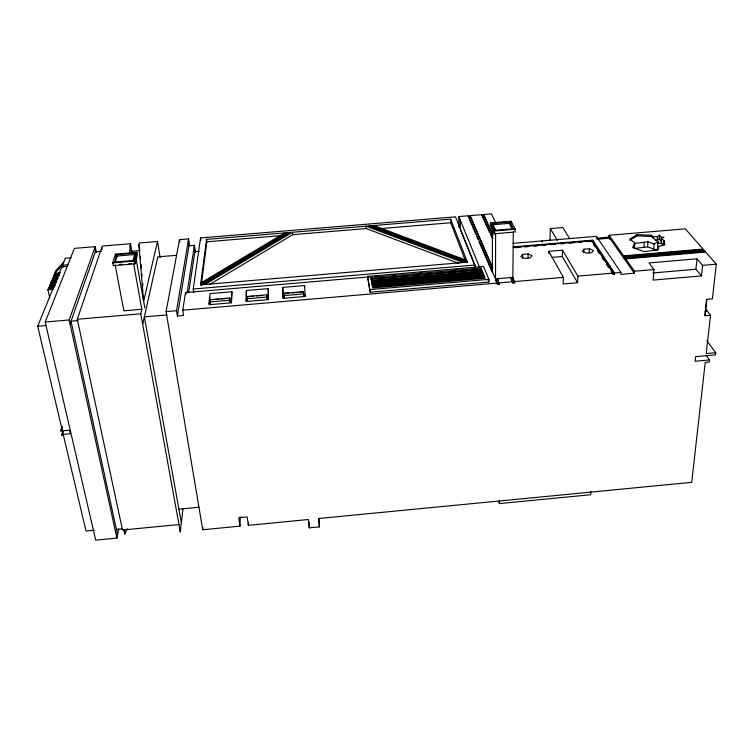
<?xml version="1.0" encoding="UTF-8"?>
<svg xmlns="http://www.w3.org/2000/svg" width="754" height="754" viewBox="0 0 754 754"><rect width="100%" height="100%" fill="white"/><g stroke="black" fill="none" stroke-linecap="round" stroke-linejoin="round"><path stroke-width="1.13" d="M492.371 272.609L492.371 228.453M494.313 233.759L494.313 230.997L490.505 222.92L511.127 221.205L515.284 229.244L515.255 232.006L494.313 233.759L490.505 225.653L490.505 222.92M268.367 299.611L268.245 288.65L246.398 290.516L245.974 300.205L246.143 301.525L268.367 299.611L268.245 288.65M496.886 283.334L495.538 280.186L495.614 232.995M458.969 227.086L458.8 216.568L468.357 215.776L497.348 283.061L497.338 284.39L499.289 284.22L497.47 278.707L499.289 284.22M590.872 491.608L590.693 494.728L499.412 503.587L499.431 500.468M268.217 298.292L266.737 298.414L266.596 294.814L247.387 296.463L247.463 300.073L245.974 300.205M266.737 298.414L266.596 294.814L266.746 296.133M512.843 229.159L509.845 223.307L509.855 221.94L492.371 223.391L495.623 230.234L513.361 228.754L509.855 221.94M511.108 223.024L511.127 221.205M511.391 279.913L512.833 283.052L514.775 282.882L512.833 278.697L513.333 231.516M512.833 283.052L510.92 277.547L510.91 278.867L512.833 278.697M514.775 282.882L512.852 277.378L495.538 278.867M522.588 258.65L522.654 254.4L528.177 253.938L531.966 255.672L530.232 257.896L524.661 258.368L520.882 256.614L522.654 254.4M528.102 258.179L528.177 253.938M542.079 242.072L542.107 240.912M318.933 518.884L319.442 526.857L309.3 527.847L308.424 519.506L248.368 525.331L248.434 522.974M548.705 253.438L548.771 251.318L562.503 250.149L577.856 276.124L577.573 282.731L563.172 283.975L563.408 277.368L548.771 251.318M549.996 240.253L550.326 228.585L562.814 227.538L569.534 238.387M577.573 282.731L562.277 256.511L562.503 250.149M189.64 245.898L188.594 238.924L179.49 239.678L166.078 311.609L202.722 529.751L239.96 526.141L240.328 516.735M247.463 300.073L247.387 296.463L247.557 297.783M246.379 296.133L246.398 290.516M583.784 252.383L583.926 249.206L589.421 248.735L593.426 250.451L591.947 252.647L586.414 253.118L582.408 251.384L583.926 249.206M589.213 252.986L589.421 248.735M591.664 241.874L591.711 240.809L513.474 247.425M611.089 271.261L613.03 274.202L614.472 274.079L592.653 241.214L592.71 240.158L513.201 246.869M608.912 238.377L609.091 235.267L685.311 228.848L703.048 249.074L623.633 255.851L609.091 235.267M609.666 239.442L609.732 238.189L597.045 239.263M613.03 274.202L613.096 273.089L591.711 240.809M614.472 274.079L614.538 272.957L592.71 240.158M512.927 243.372L596.414 236.341L620.891 272.411L620.768 274.371L634.359 273.193L634.5 271.242L625.763 258.876L705.65 252.043L716.3 264.192L712.398 298.782L706.8 299.272L704.99 315.756L710.541 315.266L706.225 353.588L715.744 352.731L715.489 354.861L695.612 356.661L695.122 361.26L709.533 359.95L709.288 362.061L705.226 362.438L691.71 482.334L318.603 518.516L319.442 526.857M623.633 255.851L623.954 257.727L624.039 256.426L703.539 249.64L703.991 251.6M624.425 258.405L705.188 251.525L704.698 250.959L624.981 257.774L624.896 259.065L624.039 256.426M625.763 258.876L625.679 260.177L624.981 257.774M129.452 253.523L130.48 243.731L102.261 246.068L77.285 319.262L122.506 530.024L178.971 524.567M231.403 302.797L231.912 291.76L209.989 293.626L208.905 303.391L209.103 304.71L231.403 302.797L231.912 291.76M634.265 248.028L634.642 242.694L629.816 239.037L637.149 234.626L651.173 235.22L653.426 236.86L657.46 236.52L659.533 235.173L661.277 237.322L660.956 241.11L659.222 238.952L659.533 235.173M629.722 240.3L637.055 235.879L651.07 236.483L658.016 241.534L654.133 243.957L647.969 241.827L634.783 243.391L634.416 248.462L647.582 246.888L657.79 250.46M637.055 235.879L637.149 234.626M231.224 301.468L229.744 301.6L229.734 297.981L210.46 299.63L210.394 303.259L208.905 303.391M229.744 301.6L229.734 297.981L229.904 299.3M643.963 247.321L644.35 242.26M647.582 246.888L647.969 241.827M651.07 236.483L651.173 235.22M653.322 238.123L653.426 236.86M653.727 249.037L654.133 243.957M653.972 269.564L653.115 280.102L701.456 275.917L702.568 265.37L696.998 258.811L649.015 262.929L653.972 269.564L634.5 271.242M655.141 240.479L657.149 240.3L657.46 236.52M657.281 250.394L658.016 241.534M658.421 249.48L658.694 246.285L664.792 244.937L663.991 240.432L661.475 238.961L663.972 237.095L661.277 237.322M661.475 238.961L661.164 242.769L663.671 244.249L663.991 240.432M202.722 529.751L202.92 527.48M701.456 275.917L695.933 269.244L696.998 258.811M703.539 249.64L703.407 250.931L702.907 250.366M210.394 303.259L210.46 299.63L210.649 300.95M704.886 315.219L706.621 299.461M209.584 300.365L209.942 297.104M133.533 263.306L141.818 309.281L140.772 313.796L180.3 531.928L182.968 508.846M201.507 283.278L206.869 241.789L206.53 239.386L450.656 219.16L467.405 262.166L200.583 284.861L206.53 239.386M193.75 292.467L193.231 289.036L200.564 237.934L455.51 216.841L474.888 265.04L474.907 267.321M188.726 292.429L194.881 251.695L194.164 246.897M187.049 293.136L194.409 245.333L188.971 245.785L177.397 316.011L183.618 315.474L182.77 310.177L185.531 292.58L369.498 276.878M177.397 316.011L176.54 310.714L188.594 238.924M123.816 529.817L124.712 534.002L125.136 531.711M96.361 252.43L95.221 246.652L74.382 248.377L45.202 322.033L95.692 540.128L116.908 538.073L118.689 528.95M142.695 324.361L157.765 256.878L176.427 255.323M157.473 241.497L143.646 301.355L138.84 244.569L139.254 243.005L157.473 241.497L160.15 257.614M135.004 263.853L137.332 255.078L136.842 252.336L115.456 254.117L112.742 262.892L113.27 265.672L135.004 263.853L134.514 261.072L136.842 252.336M133.562 260.865L135.277 254.503L135.032 253.127L133.034 260.535L114.617 262.072L116.898 254.635L136.672 252.995M115.202 262.392L117.153 256.011L116.898 254.635M63.383 435.152L61.969 435.284L61.79 434.54L62.808 431.203M61.969 435.284L62.997 431.91M61.79 434.54L70.31 433.757L69.5 430.232L60.961 431.015L62.328 426.594M60.961 431.015L61.819 426.915M658.694 246.285L657.394 249.998L643.944 251.61L632.681 247.614L634.642 242.694M70.047 323.947L95.372 251.827L94.655 248.226M116.908 538.073L69.18 319.96L95.221 246.652M634.548 243.966L634.783 243.391M94.373 530.25L86.013 531.052L37.7 326.256L61.847 266.822L67.247 266.379L67.869 264.805L62.488 265.257L54.703 273.419L59.396 273.023M55.127 285.182L48.699 287.877L47.917 289.772L49.736 297.792M55.155 285.625L49.434 286.105L50.16 284.352L56.541 281.676M57.945 278.217L51.611 280.874L50.886 282.609L51.395 284.88M59.321 275.333L53.713 275.804L54.043 275.003L60.311 272.373M54.703 273.419L56.013 270.262L63.751 262.147M124.712 534.002L127.209 528.677M657.149 240.3L659.222 238.952M202.732 284.673L289.856 232.477M209.282 284.654L292.693 234.664L366.208 228.566L458.894 263.448M200.828 283.014L284.654 232.911M204.881 284.494L292.448 232.27L292.693 234.664M53.713 275.804L59.99 273.165M59.34 274.767L53.044 277.415L52.337 279.121L52.837 281.383M58.652 276.473L52.337 279.121L57.983 278.65M57.247 279.941L50.886 282.609L56.569 282.128M49.434 286.105L55.834 283.429M54.363 287.067L47.917 289.772L53.675 289.282M116.427 529.459L122.572 528.865M178.905 509.176L199.009 507.254M60.782 430.27L62.205 430.138M705.207 311.487L707.412 311.289M166.936 314.927L144.363 316.878L181.356 522.795M652.851 272.967L695.933 269.244M37.7 326.256L45.9 325.549M552.013 257.387L562.277 256.511M193.231 289.036L474.888 265.04M367.575 276.407L483.54 266.52L488.903 279.357L488.912 282.015L370.205 292.232L367.575 276.407L370.205 292.232M375.36 276.379L377.697 276.181M392.938 274.88L395.275 274.682M419.884 272.58L422.231 272.382M455.039 269.583L457.386 269.376M472.617 268.075L474.954 267.877M370.996 277.491L480.948 268.104L485.133 278.254L373.013 287.887L370.996 277.491L371.081 278.791L372.438 285.832L483.776 276.275L480.948 268.104M371.081 278.791L480.958 269.404M624.519 257.105L704.123 250.309M371.901 280.761L371.788 279.018L480.421 269.734L483.003 276.049L373.013 285.54M304.541 285.549L305.295 296.435L283.155 298.339L282.778 287.406L304.541 285.549L304.663 286.85M372.061 280.384L480.289 271.129L480.477 271.61L372.156 280.874M480.713 272.232L372.297 281.506L372.203 281.035L480.524 271.77L481.005 274.173M372.306 281.666L480.798 272.382L481.052 274.324M372.401 282.156L480.995 272.863M372.561 282.957L481.306 273.645L481.787 276.068L481.787 274.767L481.58 274.267L372.664 283.598M372.655 283.447L481.504 274.126M372.768 284.107L481.787 274.767M372.806 284.249L481.834 274.899L482.032 275.399L372.9 284.758M372.91 284.889L482.108 275.53L482.315 276.039L373.013 285.417M213.024 299.687L218.679 299.197M220.941 299.008L227.727 298.424M247.595 296.718L253.231 296.237M256.614 295.945L262.241 295.464M305.295 296.435L305.163 295.116L303.692 295.238L303.419 291.657L284.286 293.297L288.886 293.174M292.26 292.882L297.868 292.401M300.111 292.213L303.485 291.921M381.27 285.38L383.607 285.172M389.422 284.673L392.919 284.381M398.743 283.881L401.071 283.674M416.208 282.382L418.545 282.175M433.682 280.874L436.01 280.677M451.146 279.376L453.484 279.178M460.468 278.584L462.796 278.377M468.62 277.877L470.948 277.679M477.942 277.086L480.27 276.878M375.577 286.529L380.242 286.134M383.739 285.832L388.404 285.427M391.901 285.135L397.735 284.626M401.232 284.333L405.897 283.928M409.394 283.627L415.228 283.127M418.724 282.825L424.559 282.326M428.055 282.024L432.721 281.628M436.217 281.327L442.042 280.827M445.548 280.526L450.213 280.12M453.71 279.828L459.535 279.319M463.041 279.027L467.697 278.622M471.203 278.32L477.028 277.821M210.206 301.93L229.565 300.271M247.293 298.744L266.577 297.095M283.014 297.019L284.494 296.887L284.352 295.568L303.56 293.919L303.419 291.657L303.551 292.976M141.818 309.281L123.863 310.827L115.145 264.843M370.044 289.583L488.903 279.357M495.538 280.186L497.47 280.017M45.202 322.033L69.18 319.96M77.285 319.262L140.772 313.796M166.078 311.609L176.54 310.714M182.77 310.177L497.348 283.061M499.289 282.891L512.852 281.723M514.793 281.562L563.408 277.368M577.856 276.124L613.096 273.089M614.538 272.957L620.891 272.411M702.568 265.37L716.3 264.192M77.916 320.582L71.017 321.185L117.567 534.69M206.869 241.789L281.402 235.606M95.372 251.827L101.422 251.327M379.818 228.641L450.722 222.76L465.51 260.988M71.13 257.793L65.325 258.273L62.488 265.257L62.95 267.359M117.153 256.011L135.277 254.503M492.371 224.758L509.845 223.307M194.881 251.695L199.254 251.327M112.742 262.892L134.514 261.072M494.313 230.997L515.284 229.244M119.745 264.456L122.035 264.268M128.934 263.693L131.234 263.495M54.043 275.003L57.408 274.72M51.611 280.874L53.873 280.686M596.32 238.189L608.987 237.124L634.359 273.193M515.519 247.736L520.185 247.34M524.85 246.944L528.347 246.652M534.181 246.162L537.677 245.861M542.343 245.465L545.839 245.173M551.664 244.682L555.161 244.381M560.995 243.891L564.492 243.599M569.157 243.203L573.813 242.807M578.478 242.411L581.975 242.119M587.809 241.629L592.653 241.214M48.699 287.877L52.149 287.585M492.532 268.424L470.053 215.635L481.9 214.654L492.918 238.528M492.946 235.634L483.606 214.513L491.438 213.872L495.953 223.203M470.072 216.643L468.366 216.784L468.357 215.776M483.606 215.521L481.91 215.663L481.9 214.654M468.988 218.236L470.694 218.095M484.275 216.963L482.569 217.105L482.202 215.295M369.573 227.086L371.288 226.945L467.084 262.581L467.065 261.299L371.213 225.738L371.288 226.945M657.46 242.788L663.671 244.249M463.22 262.524L366.058 226.172L366.208 228.566M373.796 225.531L466.726 260.432M368.64 225.955L465.312 262.345M705.565 308.933L710.541 315.266M706.781 340.714L715.744 352.731M706.14 355.285L709.533 359.95M593.605 244.814L594.897 246.775M597.488 250.686L599.43 253.627M602.022 257.548L603.963 260.488M606.555 264.4L608.497 267.34M550.326 228.585L557.357 240.451M509.836 224.673L511.335 227.604M493.304 226.718L494.69 229.659M483.606 214.513L492.871 234.428M483.069 218.179L489.459 232.062M490.439 234.192L491.919 237.397M470.053 215.635L492.862 268.104M469.45 219.301L475.868 234.23M476.782 236.36L478.159 239.555M479.073 241.685L491.91 271.544M488.017 279.866L488.912 282.015M458.8 216.568L479.648 267.482M480.694 272.967L481.203 274.23M481.457 274.861L481.976 276.124M475.406 267.067L460.345 229.555L460.194 219.97M498.752 501.419L499.412 503.587M371.788 279.018L373.126 286.077M101.724 247.642L102.073 249.442M115.456 254.117L115.805 255.945M130.48 243.731L131.931 251.808M130.037 245.295L131.121 251.289L139.895 250.564L138.84 244.569M136.135 259.282L144.806 307.877M179.49 239.678L179.848 241.977M185.531 292.58L185.852 294.654M188.246 240.988L188.971 245.785M194.409 245.333L195.427 252.232M200.564 237.934L200.894 240.253M239.96 526.141L238.735 517.725L247.18 516.914L248.368 525.331M284.428 294.616L284.286 293.297L284.352 295.568M282.778 287.406L283.155 298.339M303.56 293.919L303.692 295.238M140.395 256.407L140.593 258.754M141.092 264.597L141.394 268.104M141.903 273.956L142.101 276.294M142.704 283.316L142.902 285.653M180.055 528.45L180.3 531.928M372.353 284.512L372.514 287.142L483.785 277.595L483.776 274.956M309.008 521.975L309.3 527.847M284.399 293.56L284.494 296.887M450.656 219.16L450.722 222.76M470.336 216.285L470.345 217.293M481.834 274.899L481.844 276.209M480.421 269.734L480.439 272.345M480.289 271.129L480.289 272.43M287.255 232.694L200.705 283.938L200.894 285.219L287.378 233.9L287.255 232.694M481.043 273.014L372.448 282.316L372.542 282.797L481.24 273.495L481.043 273.014"/></g></svg>
